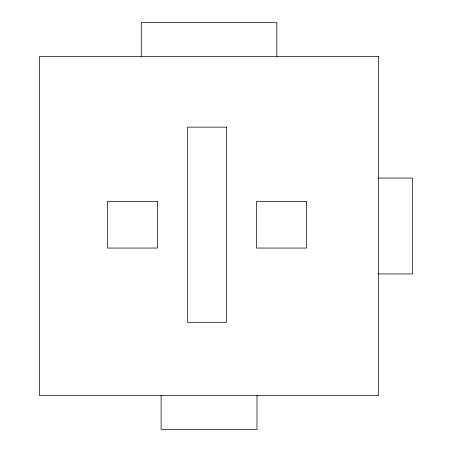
<?xml version="1.0" encoding="UTF-8"?>
<svg xmlns="http://www.w3.org/2000/svg" width="452" height="452" viewBox="0 0 452 452"><rect width="100%" height="100%" fill="white"/><g stroke="black" fill="none" stroke-linecap="round" stroke-linejoin="round"><path stroke-width="0.68" d="M378.55 178.06L412.45 178.06L412.45 273.94L378.55 273.94M276.85 56.5L276.85 22.6L141.25 22.6L141.25 56.5M256.99 395.5L256.99 429.4L161.11 429.4L161.11 395.5M378.55 56.5L39.55 56.5L39.55 395.5L378.55 395.5L378.55 56.5M226.542 127.136L187.45 127.136L187.45 322.31L226.542 322.31L226.542 127.136M157.443 201.383L107.44 201.383L107.44 248.058L157.443 248.058L157.443 201.383M306.552 201.383L256.55 201.383L256.55 248.058L306.552 248.058L306.552 201.383"/></g></svg>
